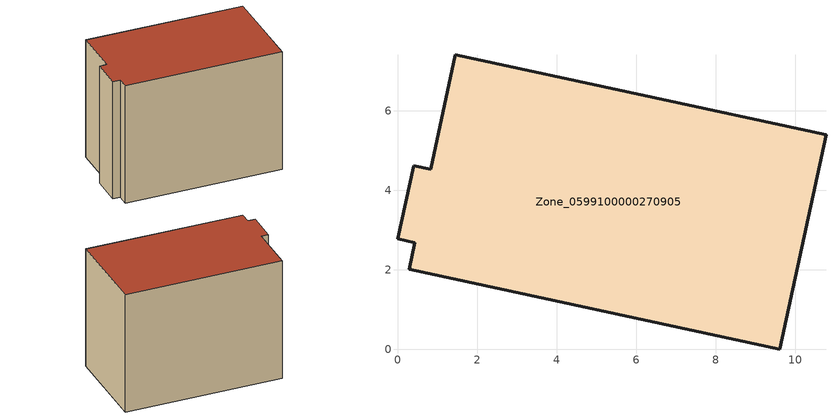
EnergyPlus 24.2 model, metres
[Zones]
Zone_0599100000270905
 floor ground (C_G): 1.46,7.41 10.78,5.4 9.62,0 0.3,2.01 0.44,2.68 0,2.78 0.41,4.62 0.84,4.53 z0
 wall outside (C_F): 0.84,4.53 0.41,4.62 0,2.78 0.44,2.68 0.3,2.01 9.62,0 10.78,5.4 1.46,7.41 0.84,4.53 z0:7.57
 roof outside (C_R): 10.78,5.4 1.46,7.41 0.84,4.53 0.41,4.62 0,2.78 0.44,2.68 0.3,2.01 9.62,0 z7.57
[BUILDING]
Pand.0599100000270905: North Axis=0; Terrain=City; Loads Convergence Tolerance Value=0.04; Temperature Convergence Tolerance Value=0.4; Solar Distribution=FullExterior; Maximum Number of Warmup Days=25; Minimum Number of Warmup Days=1
[Site:Location]
Rotterdam.The.Hague.AP_ZH_NLD Design_Conditions: Latitude=51.96; Longitude=4.45; Time Zone=1; Elevation=-4.5
[SITE:GROUNDTEMPERATURE:BUILDINGSURFACE]
18, 18, 18, 18, 18, 18, 18, 18, 18, 18, 18, 18
[MATERIAL] Thermal Absorptance=0.9; Solar Absorptance=0.7; Visible Absorptance=0.7
Name | Roughness | Thickness | Conductivity | Density | Specific Heat
G.TI.1975-1991 | MediumSmooth | 0.15 | 0.288461 | 540 | 1210
F.TI.1975-1991 | Rough | 0.3 | 0.230769 | 1920 | 840
R.TI.1975-1991 | MediumRough | 0.2 | 0.153846 | 1500 | 1000
[CONSTRUCTION]
C_G: G.TI.1975-1991
C_F: F.TI.1975-1991
C_R: R.TI.1975-1991
[ZONE]
Zone_0599100000270905: Type=1; Multiplier=1; Ceiling Height=Autocalculate; Volume=Autocalculate; Floor Area=autocalculate; Part of Total Floor Area=Yes
[ZONEINFILTRATION:DESIGNFLOWRATE]
Infil_Zone_0599100000270905: Zone or ZoneList or Space or SpaceList=Zone_0599100000270905; Schedule=AlwaysOn; Design Flow Rate Calculation Method=Flow/Area; Flow Rate per Floor Area=0.003; Constant Term Coefficient=1; Temperature Term Coefficient=0; Velocity Term Coefficient=0; Velocity Squared Term Coefficient=0
[HVACTEMPLATE:ZONE:IDEALLOADSAIRSYSTEM]
Zone_0599100000270905: Maximum Heating Supply Air Temperature=50; Minimum Cooling Supply Air Temperature=13; Maximum Heating Supply Air Humidity Ratio=0.0156; Minimum Cooling Supply Air Humidity Ratio=0.0077; Heating Limit=NoLimit; Cooling Limit=NoLimit; Dehumidification Control Type=ConstantSensibleHeatRatio; Cooling Sensible Heat Ratio=0.7; Dehumidification Setpoint=60; Humidification Control Type=None; Humidification Setpoint=30; Outdoor Air Method=None; Outdoor Air Flow Rate per Person=0.00944; Outdoor Air Flow Rate per Zone Floor Area=0; Outdoor Air Flow Rate per Zone=0; Demand Controlled Ventilation Type=None; Outdoor Air Economizer Type=NoEconomizer; Heat Recovery Type=None; Sensible Heat Recovery Effectiveness=0.7; Latent Heat Recovery Effectiveness=0.65
[ZONECONTROL:THERMOSTAT]
ThermostatControl_Zone_0599100000270905: Zone or ZoneList=Zone_0599100000270905; Control Type Schedule=DualSetpointControlType; Control 1=Thermostat_Zone_0599100000270905; Temperature Difference Between Cutout And Setpoint=0
[THERMOSTATSETPOINT:DUALSETPOINT]
Thermostat_Zone_0599100000270905: Heating Setpoint Temperature Schedule=HeatingSetpoint_Zone_0599100000270905; Cooling Setpoint Temperature Schedule=CoolingSetpoint_Zone_0599100000270905
[SCHEDULE:COMPACT]
HeatingSetpoint_Zone_0599100000270905: Through: 12/31, For: AllDays, Until: 24:00, 21
CoolingSetpoint_Zone_0599100000270905: Through: 12/31, For: AllDays, Until: 24:00, 24
DualSetpointControlType: Through: 12/31, For: AllDays, Until: 24:00, 4
AlwaysOn: Through: 12/31, For: AllDays, Until: 24:00, 1
